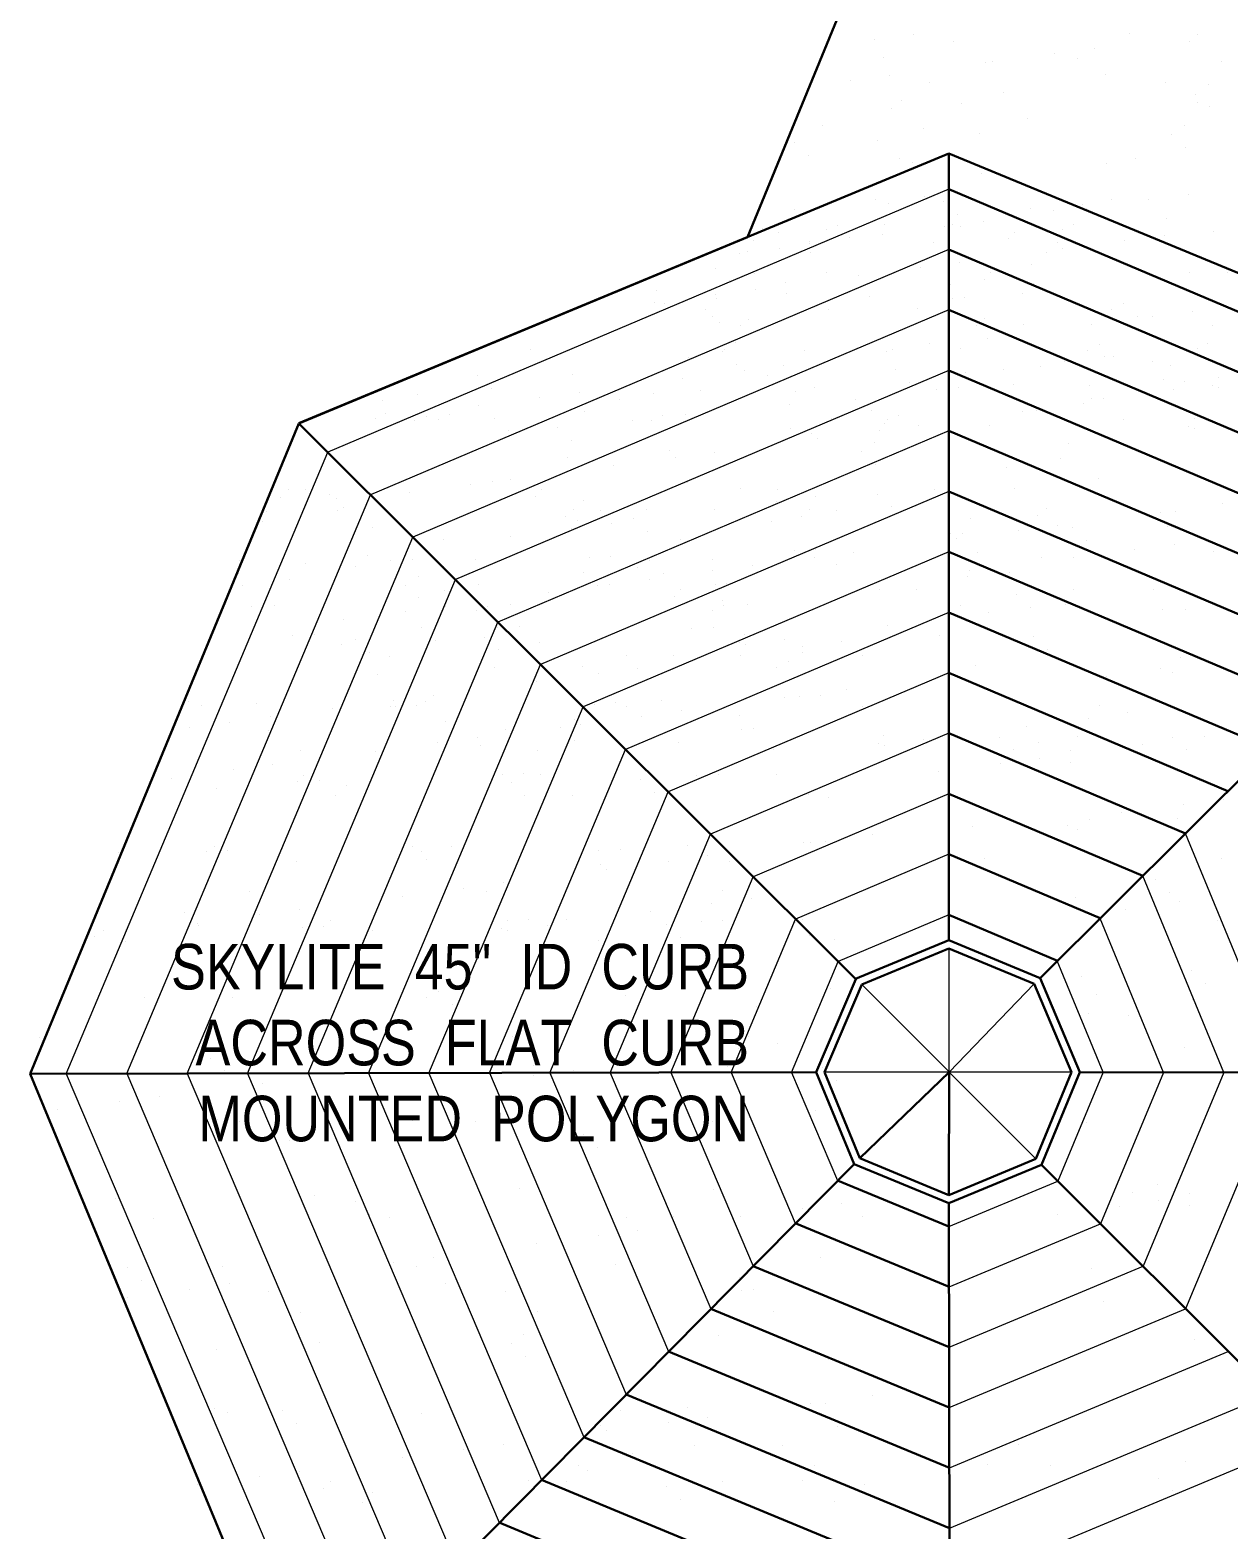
# Model space of a CAD drawing. Header units: inches. Extents: x 279 to 11006, y 233 to 7807.
# Drawn here: x 2106.5 to 2343.3, y 7234.6 to 7530.9 of the extents above; entities that cross this region are included whole.
import ezdxf

# ---------------------------------------------------------------- set-up
doc = ezdxf.new("R2010")
doc.units = ezdxf.units.IN
doc.header["$MEASUREMENT"] = 0
doc.linetypes.add('HIDDEN', pattern=[0.375, 0.25, -0.125])
doc.layers.add('ROOF LINE', color=7, linetype='Continuous', lineweight=30)
doc.layers.add('ROOFLINE', color=7, linetype='HIDDEN', lineweight=30)
doc.styles.add('ARCHENT', font='technical.ttf', dxfattribs={"height": 6})

msp = doc.modelspace()

# ---------------------------------------------------------------- linework, layer by layer
at = {"layer": 'ROOF LINE'}
for p, q in [((2248.27, 7489.98), (2290.46, 7592.38)), ((2288.09, 7506.52), (2159.62, 7453.25)), ((2411.34, 7455.58), (2288.09, 7506.5)), ((2159.65, 7453.19), (2248.27, 7489.98)), ((2106.49, 7324.69), (2159.65, 7453.19)), ((2269.65, 7343.44), (2288.1, 7351.08)), ((2270.88, 7342.32), (2288.1, 7349.45)), ((2288.1, 7351.08), (2306.12, 7343.62)), ((2288.1, 7349.45), (2304.97, 7342.47)), ((2306.11, 7343.61), (2313.98, 7325.01)), ((2261.86, 7325), (2269.7, 7343.39)), ((2263.49, 7325), (2270.88, 7342.32)), ((2304.97, 7342.47), (2312.35, 7325.01)), ((2159.82, 7196.2), (2106.49, 7324.69)), ((2269.35, 7306.88), (2261.87, 7325)), ((2270.5, 7308.03), (2263.49, 7325)), ((2312.35, 7325.01), (2305.26, 7307.87)), ((2313.98, 7325.01), (2306.41, 7306.72)), ((2288.1, 7300.75), (2270.5, 7308.03)), ((2305.26, 7307.87), (2288.1, 7300.75)), ((2288.1, 7299.12), (2269.36, 7306.88)), ((2306.41, 7306.72), (2288.1, 7299.13))]:
    msp.add_line(p, q, dxfattribs=at)
at = {"layer": 'ROOF LINE', "color": 93}
for p, q in [((2288.1, 7351.08), (2288.09, 7506.5)), ((2288.09, 7499.5), (2410.83, 7447.49)), ((2288.09, 7487.56), (2402.24, 7439.19)), ((2288.1, 7475.61), (2393.81, 7430.81)), ((2288.1, 7463.66), (2385.39, 7422.43)), ((2269.65, 7343.44), (2159.65, 7453.19)), ((2288.1, 7451.72), (2376.96, 7414.06)), ((2306.12, 7343.62), (2410.39, 7447.3)), ((2288.1, 7439.77), (2368.54, 7405.68)), ((2288.1, 7427.82), (2360.11, 7397.3)), ((2288.1, 7415.87), (2351.69, 7388.93)), ((2288.1, 7403.93), (2343.26, 7380.55)), ((2288.1, 7391.98), (2334.84, 7372.17)), ((2288.1, 7380.03), (2326.41, 7363.8)), ((2288.1, 7368.09), (2317.99, 7355.42)), ((2288.1, 7356.14), (2309.57, 7347.04)), ((2261.86, 7325), (2106.49, 7324.69)), ((2313.98, 7325.01), (2461.22, 7324.76)), ((2269.35, 7306.88), (2159.82, 7196.2)), ((2306.41, 7306.72), (2416.8, 7196.42)), ((2288.11, 7294.51), (2266.11, 7303.6)), ((2288.1, 7299.12), (2288.36, 7143.07)), ((2288.13, 7282.6), (2257.75, 7295.16)), ((2288.15, 7270.69), (2249.39, 7286.71)), ((2288.15, 7270.69), (2249.39, 7286.71)), ((2288.17, 7258.77), (2241.04, 7278.26)), ((2288.19, 7246.86), (2232.68, 7269.82)), ((2288.21, 7234.95), (2224.32, 7261.37)), ((2288.23, 7223.04), (2215.96, 7252.92)), ((2288.25, 7211.13), (2207.6, 7244.48)), ((2288.27, 7199.22), (2199.24, 7236.03))]:
    msp.add_line(p, q, dxfattribs=at)
at = {"layer": 'ROOF LINE', "color": 93, "lineweight": 9}
for p, q in [((2288.09, 7499.5), (2165.36, 7447.49)), ((2288.09, 7487.56), (2173.77, 7439.1)), ((2288.1, 7475.61), (2182.17, 7430.72)), ((2288.1, 7463.66), (2190.58, 7422.33)), ((2288.1, 7451.72), (2198.98, 7413.95)), ((2113.66, 7324.71), (2165.36, 7447.49)), ((2125.61, 7324.73), (2173.77, 7439.1)), ((2288.1, 7439.77), (2207.39, 7405.56)), ((2137.55, 7324.75), (2182.17, 7430.72)), ((2288.1, 7427.82), (2215.79, 7397.18)), ((2149.5, 7324.78), (2190.58, 7422.33)), ((2288.1, 7415.87), (2224.2, 7388.79)), ((2161.45, 7324.8), (2198.98, 7413.95)), ((2173.39, 7324.82), (2207.39, 7405.56)), ((2288.1, 7403.93), (2232.6, 7380.41)), ((2185.34, 7324.85), (2215.79, 7397.18)), ((2288.1, 7391.98), (2241.01, 7372.02)), ((2197.28, 7324.87), (2224.2, 7388.79)), ((2209.23, 7324.9), (2232.6, 7380.41)), ((2288.1, 7380.03), (2249.41, 7363.64)), ((2221.17, 7324.92), (2241.01, 7372.02)), ((2354.32, 7324.94), (2334.84, 7372.18)), ((2288.1, 7368.09), (2257.81, 7355.25)), ((2233.12, 7324.94), (2249.41, 7363.64)), ((2342.41, 7324.96), (2326.4, 7363.79)), ((2288.1, 7356.14), (2266.22, 7346.87)), ((2330.51, 7324.98), (2317.97, 7355.39)), ((2245.06, 7324.97), (2257.81, 7355.25)), ((2257.01, 7324.99), (2266.22, 7346.87)), ((2318.6, 7325), (2309.53, 7347)), ((2113.66, 7324.71), (2165.8, 7202.24)), ((2125.61, 7324.73), (2174.16, 7210.69)), ((2137.55, 7324.75), (2182.52, 7219.14)), ((2149.5, 7324.78), (2190.88, 7227.58)), ((2161.45, 7324.8), (2199.24, 7236.03)), ((2173.39, 7324.82), (2207.6, 7244.48)), ((2185.34, 7324.85), (2215.96, 7252.92)), ((2197.28, 7324.87), (2224.32, 7261.37)), ((2209.23, 7324.9), (2232.68, 7269.82)), ((2221.17, 7324.92), (2241.04, 7278.26)), ((2233.12, 7324.94), (2249.39, 7286.71)), ((2245.06, 7324.97), (2257.75, 7295.16)), ((2257.01, 7324.99), (2266.11, 7303.6)), ((2318.6, 7325), (2309.64, 7303.49)), ((2330.51, 7324.98), (2318.06, 7295.09)), ((2342.41, 7324.96), (2326.47, 7286.68)), ((2354.32, 7324.94), (2334.89, 7278.27)), ((2288.11, 7294.51), (2309.64, 7303.49)), ((2288.13, 7282.6), (2318.06, 7295.09)), ((2288.15, 7270.69), (2326.47, 7286.68)), ((2288.17, 7258.77), (2334.89, 7278.27)), ((2288.19, 7246.86), (2343.3, 7269.86)), ((2288.21, 7234.95), (2351.72, 7261.45)), ((2288.23, 7223.04), (2360.13, 7253.05))]:
    msp.add_line(p, q, dxfattribs=at)
at = {"layer": 'ROOF LINE', "color": 4, "lineweight": 9}
for p, q in [((2288.16, 7325.01), (2288.16, 7349.45)), ((2304.97, 7342.47), (2288.16, 7325.01))]:
    msp.add_line(p, q, dxfattribs=at)
at = {"layer": 'ROOF LINE', "color": 5, "lineweight": 9}
for p, q in [((2305.26, 7307.87), (2270.88, 7342.32)), ((2312.35, 7325.01), (2263.49, 7325.01))]:
    msp.add_line(p, q, dxfattribs=at)
at = {"layer": 'ROOF LINE', "color": 5}
for p, q in [((2288.16, 7325.01), (2270.5, 7308.03)), ((2288.1, 7300.75), (2288.16, 7325.01))]:
    msp.add_line(p, q, dxfattribs=at)
at = {"layer": 'ROOFLINE', "color": 7, "linetype": 'Continuous', "lineweight": 25, "ltscale": 100}
for p, q in [((2323.84, 7530.22), (2323.84, 7530.22)), ((2273.36, 7529.05), (2273.36, 7529.05)), ((2281.16, 7530.07), (2281.16, 7530.07)), ((2289.02, 7528.55), (2289.02, 7528.55)), ((2316.8, 7527.33), (2316.8, 7527.33)), ((2335.73, 7528.64), (2335.73, 7528.64)), ((2337.17, 7530.02), (2337.17, 7530.02)), ((2275.16, 7525.56), (2275.16, 7525.56)), ((2295.34, 7524.52), (2295.34, 7524.52)), ((2296.79, 7524.7), (2296.79, 7524.7)), ((2308.99, 7526.3), (2308.99, 7526.3)), ((2313.53, 7525.38), (2313.53, 7525.38)), ((2342.05, 7524.61), (2342.05, 7524.61)), ((2276.42, 7522.02), (2276.42, 7522.02)), ((2319.1, 7522.16), (2319.1, 7522.16)), ((2268.61, 7520.99), (2268.61, 7520.99)), ((2284.27, 7520.49), (2284.27, 7520.49)), ((2298.94, 7518.6), (2298.94, 7518.6)), ((2330.98, 7520.58), (2330.98, 7520.58)), ((2339.45, 7520.06), (2339.45, 7520.06)), ((2259.67, 7518.09), (2259.67, 7518.09)), ((2276.76, 7515.44), (2276.76, 7515.44)), ((2278.75, 7517.05), (2278.75, 7517.05)), ((2290.6, 7516.47), (2290.6, 7516.47)), ((2336.89, 7518.26), (2336.89, 7518.26)), ((2337.31, 7516.55), (2337.31, 7516.55)), ((2339.66, 7515.73), (2339.66, 7515.73)), ((2303.55, 7513.45), (2303.55, 7513.45)), ((2263.03, 7511.99), (2263.03, 7511.99)), ((2283.09, 7511.41), (2283.09, 7511.41)), ((2294.19, 7510.54), (2294.19, 7510.54)), ((2332.15, 7510.2), (2332.15, 7510.2)), ((2334.71, 7512), (2334.71, 7512)), ((2257.68, 7508.75), (2257.68, 7508.75)), ((2274, 7508.99), (2274, 7508.99)), ((2334.91, 7507.67), (2334.91, 7507.67)), ((2260.44, 7506.22), (2260.44, 7506.22)), ((2278.36, 7505.5), (2278.36, 7505.5)), ((2280.85, 7504.72), (2280.85, 7504.72)), ((2291.8, 7505.09), (2291.8, 7505.09)), ((2319.22, 7504.53), (2319.22, 7504.53)), ((2325.07, 7505.59), (2325.07, 7505.59)), ((2294.57, 7502.56), (2294.57, 7502.56)), ((2283.32, 7497.93), (2283.32, 7497.93)), ((2335.37, 7498.37), (2335.37, 7498.37)), ((2257.51, 7495.52), (2257.51, 7495.52)), ((2273.61, 7497.44), (2273.61, 7497.44)), ((2276.1, 7496.66), (2276.1, 7496.66)), ((2287.06, 7497.04), (2287.06, 7497.04)), ((2304.22, 7495.6), (2304.22, 7495.6)), ((2308.73, 7495.18), (2308.73, 7495.18)), ((2314.48, 7496.48), (2314.48, 7496.48)), ((2315.37, 7495.74), (2315.37, 7495.74)), ((2320.33, 7497.53), (2320.33, 7497.53)), ((2327.56, 7497.35), (2327.56, 7497.35)), ((2251.23, 7491.65), (2251.23, 7491.65)), ((2266.11, 7492.39), (2266.11, 7492.39)), ((2275.37, 7492.54), (2275.37, 7492.54)), ((2287.19, 7492.03), (2287.19, 7492.03)), ((2288.73, 7492.54), (2288.73, 7492.54)), ((2289.82, 7494.5), (2289.82, 7494.5)), ((2290.49, 7492.16), (2290.49, 7492.16)), ((2295, 7493.06), (2295, 7493.06)), ((2300.92, 7494.15), (2300.92, 7494.15)), ((2312.82, 7492.47), (2312.82, 7492.47)), ((2331.01, 7493.62), (2331.01, 7493.62)), ((2249.47, 7489.39), (2249.47, 7489.39)), ((2254.42, 7490.91), (2254.42, 7490.91)), ((2260.55, 7488.83), (2260.55, 7488.83)), ((2260.62, 7489.19), (2260.62, 7489.19)), ((2263.84, 7491.49), (2263.84, 7491.49)), ((2268.36, 7489.86), (2268.36, 7489.86)), ((2274.99, 7490.42), (2274.99, 7490.42)), ((2285.14, 7488.91), (2285.14, 7488.91)), ((2299.88, 7489.69), (2299.88, 7489.69)), ((2301.13, 7490.99), (2301.13, 7490.99)), ((2309.5, 7488.88), (2309.5, 7488.88)), ((2310.55, 7491.57), (2310.55, 7491.57)), ((2322.82, 7489.29), (2322.82, 7489.29)), ((2330.63, 7490.32), (2330.63, 7490.32)), ((2340.4, 7491.16), (2340.4, 7491.16)), ((2246.81, 7486.71), (2246.81, 7486.71)), ((2248.35, 7487.23), (2248.35, 7487.23)), ((2254.62, 7487.74), (2254.62, 7487.74)), ((2260.75, 7486.88), (2260.75, 7486.88)), ((2287.9, 7486.38), (2287.9, 7486.38)), ((2307.46, 7486.96), (2307.46, 7486.96)), ((2310.62, 7487.68), (2310.62, 7487.68)), ((2241.96, 7483.87), (2241.96, 7483.87)), ((2249.67, 7482.85), (2249.67, 7482.85)), ((2263.98, 7483.09), (2263.98, 7483.09)), ((2282.44, 7483.97), (2282.44, 7483.97)), ((2290.25, 7485), (2290.25, 7485)), ((2296.39, 7482.93), (2296.39, 7482.93)), ((2304.49, 7484.55), (2304.49, 7484.55)), ((2335.65, 7483.1), (2335.65, 7483.1)), ((2343.1, 7483.02), (2343.1, 7483.02)), ((2244.73, 7481.34), (2244.73, 7481.34)), ((2255.87, 7481.13), (2255.87, 7481.13)), ((2270.25, 7482.37), (2270.25, 7482.37)), ((2288.42, 7480.58), (2288.42, 7480.58)), ((2295.14, 7481.64), (2295.14, 7481.64)), ((2304.75, 7480.82), (2304.75, 7480.82)), ((2229.87, 7477.05), (2229.87, 7477.05)), ((2230.28, 7479.37), (2230.28, 7479.37)), ((2231.89, 7476.81), (2231.89, 7476.81)), ((2242.07, 7478.65), (2242.07, 7478.65)), ((2242.17, 7477.79), (2242.17, 7477.79)), ((2249.87, 7479.68), (2249.87, 7479.68)), ((2256, 7478.82), (2256, 7478.82)), ((2272.4, 7478.28), (2272.4, 7478.28)), ((2288.88, 7477.88), (2288.88, 7477.88)), ((2291.19, 7478.05), (2291.19, 7478.05)), ((2302.71, 7478.9), (2302.71, 7478.9)), ((2310.78, 7478.09), (2310.78, 7478.09)), ((2322.55, 7476.92), (2322.55, 7476.92)), ((2240.05, 7475.75), (2240.05, 7475.75)), ((2241.28, 7474.35), (2241.28, 7474.35)), ((2264.4, 7475.71), (2264.4, 7475.71)), ((2281.8, 7475.81), (2281.8, 7475.81)), ((2295.2, 7473.85), (2295.2, 7473.85)), ((2320.17, 7475.63), (2320.17, 7475.63)), ((2325.31, 7474.39), (2325.31, 7474.39)), ((2328.38, 7474.31), (2328.38, 7474.31)), ((2336.19, 7475.34), (2336.19, 7475.34)), ((2242.81, 7473.21), (2242.81, 7473.21)), ((2246.86, 7472.46), (2246.86, 7472.46)), ((2248.49, 7473.76), (2248.49, 7473.76)), ((2293.57, 7472.55), (2293.57, 7472.55)), ((2302.83, 7472.7), (2302.83, 7472.7)), ((2316.19, 7472.71), (2316.19, 7472.71)), ((2340.28, 7472.63), (2340.28, 7472.63)), ((2245.89, 7469.21), (2245.89, 7469.21)), ((2284.26, 7469.03), (2284.26, 7469.03)), ((2288.01, 7468.99), (2288.01, 7468.99)), ((2290.48, 7467.94), (2290.48, 7467.94)), ((2295.82, 7470.02), (2295.82, 7470.02)), ((2317.8, 7468.87), (2317.8, 7468.87)), ((2337.19, 7468.02), (2337.19, 7468.02)), ((2339.17, 7469.07), (2339.17, 7469.07)), ((2205.38, 7467.75), (2205.38, 7467.75)), ((2236.54, 7466.29), (2236.54, 7466.29)), ((2243.33, 7467.41), (2243.33, 7467.41)), ((2243.76, 7467.85), (2243.76, 7467.85)), ((2259.66, 7467.66), (2259.66, 7467.66)), ((2275.81, 7467.39), (2275.81, 7467.39)), ((2277.05, 7467.76), (2277.05, 7467.76)), ((2310.99, 7465.36), (2310.99, 7465.36)), ((2315.42, 7467.57), (2315.42, 7467.57)), ((2318.8, 7466.39), (2318.8, 7466.39)), ((2320.57, 7466.33), (2320.57, 7466.33)), ((2328.37, 7465.41), (2328.37, 7465.41)), ((2194.95, 7462.58), (2194.95, 7462.58)), ((2213.8, 7462.93), (2213.8, 7462.93)), ((2235.44, 7462.07), (2235.44, 7462.07)), ((2246.1, 7464.88), (2246.1, 7464.88)), ((2247.63, 7463.68), (2247.63, 7463.68)), ((2252.17, 7462.75), (2252.17, 7462.75)), ((2255.44, 7464.71), (2255.44, 7464.71)), ((2277.45, 7463.76), (2277.45, 7463.76)), ((2291.44, 7463.25), (2291.44, 7463.25)), ((2298.8, 7463.75), (2298.8, 7463.75)), ((2306.12, 7464.37), (2306.12, 7464.37)), ((2331.95, 7464.71), (2331.95, 7464.71)), ((2341.34, 7462.25), (2341.34, 7462.25)), ((2197.72, 7460.05), (2197.72, 7460.05)), ((2215.06, 7459.39), (2215.06, 7459.39)), ((2229.81, 7459.01), (2229.81, 7459.01)), ((2239.02, 7459.79), (2239.02, 7459.79)), ((2257.74, 7459.53), (2257.74, 7459.53)), ((2261.57, 7460.29), (2261.57, 7460.29)), ((2280.22, 7461.22), (2280.22, 7461.22)), ((2285.73, 7459.88), (2285.73, 7459.88)), ((2287.98, 7461.3), (2287.98, 7461.3)), ((2289.91, 7460.36), (2289.91, 7460.36)), ((2300.83, 7460.79), (2300.83, 7460.79)), ((2315.88, 7460.74), (2315.88, 7460.74)), ((2330.43, 7461.82), (2330.43, 7461.82)), ((2332.44, 7459.97), (2332.44, 7459.97)), ((2334.69, 7461.38), (2334.69, 7461.38)), ((2340.24, 7460.71), (2340.24, 7460.71)), ((2341.4, 7460.33), (2341.4, 7460.33)), ((2176.2, 7457.78), (2176.2, 7457.78)), ((2183.1, 7458.92), (2183.1, 7458.92)), ((2195.06, 7456.75), (2195.06, 7456.75)), ((2207.26, 7458.36), (2207.26, 7458.36)), ((2222.92, 7457.87), (2222.92, 7457.87)), ((2256.59, 7457.02), (2256.59, 7457.02)), ((2269.63, 7457.95), (2269.63, 7457.95)), ((2314.76, 7457.13), (2314.76, 7457.13)), ((2316.34, 7458.04), (2316.34, 7458.04)), ((2318.65, 7458.21), (2318.65, 7458.21)), ((2174.69, 7454.07), (2174.69, 7454.07)), ((2176.81, 7455.06), (2176.81, 7455.06)), ((2182.53, 7453.75), (2182.53, 7453.75)), ((2184.8, 7454.65), (2184.8, 7454.65)), ((2187.29, 7453.87), (2187.29, 7453.87)), ((2189.42, 7454.89), (2189.42, 7454.89)), ((2198.24, 7454.25), (2198.24, 7454.25)), ((2216.08, 7455.56), (2216.08, 7455.56)), ((2225.66, 7453.69), (2225.66, 7453.69)), ((2229.24, 7453.84), (2229.24, 7453.84)), ((2231.51, 7454.74), (2231.51, 7454.74)), ((2236.13, 7454.98), (2236.13, 7454.98)), ((2264.92, 7454.19), (2264.92, 7454.19)), ((2272.71, 7455.7), (2272.71, 7455.7)), ((2275.47, 7453.17), (2275.47, 7453.17)), ((2275.95, 7453.93), (2275.95, 7453.93)), ((2278.22, 7454.82), (2278.22, 7454.82)), ((2302.56, 7455.53), (2302.56, 7455.53)), ((2305.44, 7455.65), (2305.44, 7455.65)), ((2322.66, 7454.01), (2322.66, 7454.01)), ((2336.6, 7454.19), (2336.6, 7454.19)), ((2201, 7451.71), (2201, 7451.71)), ((2210.72, 7452.32), (2210.72, 7452.32)), ((2256.82, 7452.23), (2256.82, 7452.23)), ((2261.03, 7451.2), (2261.03, 7451.2)), ((2262.18, 7450.21), (2262.18, 7450.21)), ((2274.38, 7451.82), (2274.38, 7451.82)), ((2282.19, 7452.84), (2282.19, 7452.84)), ((2296.08, 7452.73), (2296.08, 7452.73)), ((2335.5, 7452.65), (2335.5, 7452.65)), ((2336.65, 7452.27), (2336.65, 7452.27)), ((2193.57, 7447.41), (2193.57, 7447.41)), ((2213.49, 7449.79), (2213.49, 7449.79)), ((2232.84, 7447.91), (2232.84, 7447.91)), ((2241.81, 7447.53), (2241.81, 7447.53)), ((2270.79, 7447.58), (2270.79, 7447.58)), ((2273.35, 7449.37), (2273.35, 7449.37)), ((2311.72, 7449.19), (2311.72, 7449.19)), ((2212.65, 7446.37), (2212.65, 7446.37)), ((2221.81, 7444.89), (2221.81, 7444.89)), ((2234, 7446.5), (2234, 7446.5)), ((2273.56, 7445.04), (2273.56, 7445.04)), ((2299.47, 7444.52), (2299.47, 7444.52)), ((2310.2, 7446.3), (2310.2, 7446.3)), ((2333.58, 7444.53), (2333.58, 7444.53)), ((2197.99, 7441.68), (2197.99, 7441.68)), ((2201.43, 7442.21), (2201.43, 7442.21)), ((2236.36, 7441.5), (2236.36, 7441.5)), ((2317.71, 7442.36), (2317.71, 7442.36)), ((2155.91, 7438.55), (2155.91, 7438.55)), ((2157.48, 7440.22), (2157.48, 7440.22)), ((2160.86, 7440.06), (2160.86, 7440.06)), ((2165.63, 7439.15), (2165.63, 7439.15)), ((2167.06, 7438.34), (2167.06, 7438.34)), ((2181.43, 7439.58), (2181.43, 7439.58)), ((2193.63, 7441.18), (2193.63, 7441.18)), ((2206.32, 7438.85), (2206.32, 7438.85)), ((2207.57, 7440.14), (2207.57, 7440.14)), ((2246.84, 7440.31), (2246.84, 7440.31)), ((2254.28, 7440.23), (2254.28, 7440.23)), ((2261.78, 7438.75), (2261.78, 7438.75)), ((2274.08, 7439.24), (2274.08, 7439.24)), ((2285.21, 7440.13), (2285.21, 7440.13)), ((2301, 7440.32), (2301, 7440.32)), ((2153.25, 7435.86), (2153.25, 7435.86)), ((2161.06, 7436.89), (2161.06, 7436.89)), ((2167.18, 7436.03), (2167.18, 7436.03)), ((2168.4, 7436.62), (2168.4, 7436.62)), ((2172.44, 7435.87), (2172.44, 7435.87)), ((2213.9, 7436.12), (2213.9, 7436.12)), ((2215.93, 7438.03), (2215.93, 7438.03)), ((2219.15, 7435.95), (2219.15, 7435.95)), ((2228.42, 7436.11), (2228.42, 7436.11)), ((2241.78, 7436.11), (2241.78, 7436.11)), ((2253.97, 7437.72), (2253.97, 7437.72)), ((2260.61, 7436.2), (2260.61, 7436.2)), ((2265.86, 7436.04), (2265.86, 7436.04)), ((2276.84, 7436.71), (2276.84, 7436.71)), ((2307.32, 7436.29), (2307.32, 7436.29)), ((2330.02, 7435.69), (2330.02, 7435.69)), ((2332.9, 7435.81), (2332.9, 7435.81)), ((2342.22, 7437.3), (2342.22, 7437.3)), ((2152.37, 7433.82), (2152.37, 7433.82)), ((2174.24, 7432.57), (2174.24, 7432.57)), ((2212.26, 7434.81), (2212.26, 7434.81)), ((2213.59, 7432.4), (2213.59, 7432.4)), ((2214.75, 7434.03), (2214.75, 7434.03)), ((2221.4, 7433.43), (2221.4, 7433.43)), ((2225.7, 7434.41), (2225.7, 7434.41)), ((2253.12, 7433.85), (2253.12, 7433.85)), ((2258.97, 7434.9), (2258.97, 7434.9)), ((2292.38, 7434.35), (2292.38, 7434.35)), ((2305.68, 7434.99), (2305.68, 7434.99)), ((2309.65, 7433.01), (2309.65, 7433.01)), ((2312.52, 7432.56), (2312.52, 7432.56)), ((2331.37, 7432.92), (2331.37, 7432.92)), ((2188.28, 7430.25), (2188.28, 7430.25)), ((2201.4, 7430.79), (2201.4, 7430.79)), ((2228.46, 7431.88), (2228.46, 7431.88)), ((2234.99, 7430.34), (2234.99, 7430.34)), ((2288.49, 7431.36), (2288.49, 7431.36)), ((2289.64, 7430.37), (2289.64, 7430.37)), ((2290.86, 7431.46), (2290.86, 7431.46)), ((2301.84, 7431.98), (2301.84, 7431.98)), ((2315.29, 7430.03), (2315.29, 7430.03)), ((2332.63, 7429.37), (2332.63, 7429.37)), ((2173.22, 7427.08), (2173.22, 7427.08)), ((2181.02, 7428.11), (2181.02, 7428.11)), ((2217.02, 7426.66), (2217.02, 7426.66)), ((2221.26, 7426.89), (2221.26, 7426.89)), ((2257.54, 7428.12), (2257.54, 7428.12)), ((2261.46, 7426.66), (2261.46, 7426.66)), ((2261.77, 7428.35), (2261.77, 7428.35)), ((2269.27, 7427.69), (2269.27, 7427.69)), ((2293.77, 7427.77), (2293.77, 7427.77)), ((2306.38, 7426.75), (2306.38, 7426.75)), ((2312.63, 7426.74), (2312.63, 7426.74)), ((2324.82, 7428.34), (2324.82, 7428.34)), ((2340.48, 7427.85), (2340.48, 7427.85)), ((2147.72, 7423.51), (2147.72, 7423.51)), ((2147.89, 7426.13), (2147.89, 7426.13)), ((2161.02, 7425.48), (2161.02, 7425.48)), ((2170.84, 7424.87), (2170.84, 7424.87)), ((2177.76, 7426.16), (2177.76, 7426.16)), ((2182, 7426.39), (2182, 7426.39)), ((2188.23, 7424.97), (2188.23, 7424.97)), ((2194.61, 7426.22), (2194.61, 7426.22)), ((2215.91, 7423.65), (2215.91, 7423.65)), ((2226.61, 7424.78), (2226.61, 7424.78)), ((2228.98, 7426.08), (2228.98, 7426.08)), ((2231.75, 7423.54), (2231.75, 7423.54)), ((2241.32, 7426.31), (2241.32, 7426.31)), ((2241.47, 7424.15), (2241.47, 7424.15)), ((2249.27, 7425.06), (2249.27, 7425.06)), ((2265.87, 7425.29), (2265.87, 7425.29)), ((2292.25, 7424.05), (2292.25, 7424.05)), ((2300.1, 7423.74), (2300.1, 7423.74)), ((2148.5, 7421.27), (2148.5, 7421.27)), ((2157.76, 7422.44), (2157.76, 7422.44)), ((2180.61, 7421.24), (2180.61, 7421.24)), ((2183.33, 7422.94), (2183.33, 7422.94)), ((2195.21, 7421.36), (2195.21, 7421.36)), ((2218.67, 7421.12), (2218.67, 7421.12)), ((2221.09, 7421.34), (2221.09, 7421.34)), ((2228.89, 7422.37), (2228.89, 7422.37)), ((2241.92, 7421.45), (2241.92, 7421.45)), ((2244.23, 7421.62), (2244.23, 7421.62)), ((2291.77, 7423.03), (2291.77, 7423.03)), ((2328.46, 7420.48), (2328.46, 7420.48)), ((2183.37, 7418.71), (2183.37, 7418.71)), ((2188.32, 7420.22), (2188.32, 7420.22)), ((2194.52, 7418.51), (2194.52, 7418.51)), ((2208.89, 7419.74), (2208.89, 7419.74)), ((2233.78, 7419.01), (2233.78, 7419.01)), ((2235.03, 7420.31), (2235.03, 7420.31)), ((2243.39, 7418.2), (2243.39, 7418.2)), ((2274.3, 7420.47), (2274.3, 7420.47)), ((2281.74, 7420.39), (2281.74, 7420.39)), ((2301.54, 7419.41), (2301.54, 7419.41)), ((2312.67, 7420.29), (2312.67, 7420.29)), ((2150.2, 7417), (2150.2, 7417)), ((2154.83, 7417.24), (2154.83, 7417.24)), ((2180.71, 7416.03), (2180.71, 7416.03)), ((2188.52, 7417.06), (2188.52, 7417.06)), ((2194.64, 7416.19), (2194.64, 7416.19)), ((2196.91, 7417.09), (2196.91, 7417.09)), ((2201.54, 7417.33), (2201.54, 7417.33)), ((2241.36, 7416.28), (2241.36, 7416.28)), ((2243.63, 7417.18), (2243.63, 7417.18)), ((2248.25, 7417.42), (2248.25, 7417.42)), ((2288.07, 7416.36), (2288.07, 7416.36)), ((2288.21, 7414.8), (2288.21, 7414.8)), ((2290.34, 7417.26), (2290.34, 7417.26)), ((2296.02, 7415.83), (2296.02, 7415.83)), ((2304.3, 7416.87), (2304.3, 7416.87)), ((2311.14, 7417.39), (2311.14, 7417.39)), ((2330.22, 7416.35), (2330.22, 7416.35)), ((2334.78, 7416.45), (2334.78, 7416.45)), ((2168.52, 7414.42), (2168.52, 7414.42)), ((2183.89, 7412.91), (2183.89, 7412.91)), ((2198.94, 7412.78), (2198.94, 7412.78)), ((2203.17, 7413.01), (2203.17, 7413.01)), ((2237.31, 7412.6), (2237.31, 7412.6)), ((2241.54, 7412.83), (2241.54, 7412.83)), ((2276.02, 7413.19), (2276.02, 7413.19)), ((2158.42, 7411.32), (2158.42, 7411.32)), ((2162.66, 7411.55), (2162.66, 7411.55)), ((2168.01, 7409.44), (2168.01, 7409.44)), ((2170.81, 7410.48), (2170.81, 7410.48)), ((2186.66, 7410.38), (2186.66, 7410.38)), ((2196.38, 7410.98), (2196.38, 7410.98)), ((2207.27, 7409.94), (2207.27, 7409.94)), ((2246.68, 7409.86), (2246.68, 7409.86)), ((2247.78, 7411.41), (2247.78, 7411.41)), ((2247.83, 7409.48), (2247.83, 7409.48)), ((2255.64, 7410.51), (2255.64, 7410.51)), ((2259.15, 7409.05), (2259.15, 7409.05)), ((2266.96, 7410.07), (2266.96, 7410.07)), ((2286.15, 7411.22), (2286.15, 7411.22)), ((2304.82, 7411.07), (2304.82, 7411.07)), ((2173.58, 7407.95), (2173.58, 7407.95)), ((2177.62, 7407.2), (2177.62, 7407.2)), ((2199.14, 7408.45), (2199.14, 7408.45)), ((2224.34, 7407.28), (2224.34, 7407.28)), ((2233.6, 7407.44), (2233.6, 7407.44)), ((2246.96, 7407.44), (2246.96, 7407.44)), ((2256.44, 7406.24), (2256.44, 7406.24)), ((2259.16, 7407.94), (2259.16, 7407.94)), ((2271.05, 7407.37), (2271.05, 7407.37)), ((2307.59, 7408.54), (2307.59, 7408.54)), ((2333.84, 7406.91), (2333.84, 7406.91)), ((2175.18, 7403.67), (2175.18, 7403.67)), ((2198.3, 7405.03), (2198.3, 7405.03)), ((2215.7, 7405.13), (2215.7, 7405.13)), ((2218.78, 7403.73), (2218.78, 7403.73)), ((2226.58, 7404.76), (2226.58, 7404.76)), ((2254.07, 7404.95), (2254.07, 7404.95)), ((2259.21, 7403.71), (2259.21, 7403.71)), ((2293.33, 7405.45), (2293.33, 7405.45)), ((2319.23, 7403.19), (2319.23, 7403.19)), ((2329.83, 7404.8), (2329.83, 7404.8)), ((2332.32, 7404.01), (2332.32, 7404.01)), ((2206.58, 7402.12), (2206.58, 7402.12)), ((2267.8, 7400.7), (2267.8, 7400.7)), ((2291.8, 7402.55), (2291.8, 7402.55)), ((2137.84, 7398.22), (2137.84, 7398.22)), ((2140.33, 7397.44), (2140.33, 7397.44)), ((2144.57, 7397.67), (2144.57, 7397.67)), ((2151.28, 7397.82), (2151.28, 7397.82)), ((2166.21, 7396.81), (2166.21, 7396.81)), ((2177.66, 7397.17), (2177.66, 7397.17)), ((2178.4, 7398.41), (2178.4, 7398.41)), ((2178.71, 7397.25), (2178.71, 7397.25)), ((2182.94, 7397.49), (2182.94, 7397.49)), ((2184.56, 7398.31), (2184.56, 7398.31)), ((2186.21, 7399.44), (2186.21, 7399.44)), ((2217.97, 7397.76), (2217.97, 7397.76)), ((2222.21, 7397.99), (2222.21, 7397.99)), ((2224.37, 7397.25), (2224.37, 7397.25)), ((2231.27, 7398.39), (2231.27, 7398.39)), ((2255.61, 7399.1), (2255.61, 7399.1)), ((2258.48, 7399.22), (2258.48, 7399.22)), ((2262.72, 7399.45), (2262.72, 7399.45)), ((2271.09, 7397.34), (2271.09, 7397.34)), ((2317.8, 7397.43), (2317.8, 7397.43)), ((2145.83, 7394.12), (2145.83, 7394.12)), ((2154.05, 7395.28), (2154.05, 7395.28)), ((2188.51, 7394.27), (2188.51, 7394.27)), ((2214.07, 7394.77), (2214.07, 7394.77)), ((2227.42, 7395.38), (2227.42, 7395.38)), ((2235.23, 7396.41), (2235.23, 7396.41)), ((2246.65, 7395.48), (2246.65, 7395.48)), ((2315.67, 7394.96), (2315.67, 7394.96)), ((2323.48, 7395.99), (2323.48, 7395.99)), ((2138.02, 7393.1), (2138.02, 7393.1)), ((2153.68, 7392.6), (2153.68, 7392.6)), ((2194.86, 7391.1), (2194.86, 7391.1)), ((2200.4, 7392.69), (2200.4, 7392.69)), ((2211.35, 7393.07), (2211.35, 7393.07)), ((2215.23, 7393.78), (2215.23, 7393.78)), ((2247.11, 7392.78), (2247.11, 7392.78)), ((2249.42, 7392.94), (2249.42, 7392.94)), ((2275.24, 7391.57), (2275.24, 7391.57)), ((2298.18, 7391.23), (2298.18, 7391.23)), ((2303.48, 7393.36), (2303.48, 7393.36)), ((2313.61, 7391.39), (2313.61, 7391.39)), ((2332.28, 7391.23), (2332.28, 7391.23)), ((2338.65, 7391.33), (2338.65, 7391.33)), ((2160.01, 7388.57), (2160.01, 7388.57)), ((2174.85, 7388.46), (2174.85, 7388.46)), ((2187.05, 7390.07), (2187.05, 7390.07)), ((2195.47, 7389.6), (2195.47, 7389.6)), ((2206.72, 7388.66), (2206.72, 7388.66)), ((2214.12, 7390.54), (2214.12, 7390.54)), ((2234.73, 7390.11), (2234.73, 7390.11)), ((2253.43, 7388.75), (2253.43, 7388.75)), ((2274.14, 7390.03), (2274.14, 7390.03)), ((2275.29, 7389.65), (2275.29, 7389.65)), ((2283.1, 7390.67), (2283.1, 7390.67)), ((2300.94, 7388.69), (2300.94, 7388.69)), ((2305.89, 7390.2), (2305.89, 7390.2)), ((2312.09, 7388.49), (2312.09, 7388.49)), ((2326.46, 7389.72), (2326.46, 7389.72)), ((2335.05, 7388.7), (2335.05, 7388.7)), ((2154.48, 7385.78), (2154.48, 7385.78)), ((2298.28, 7386.01), (2298.28, 7386.01)), ((2306.09, 7387.04), (2306.09, 7387.04)), ((2312.21, 7386.17), (2312.21, 7386.17)), ((2134.48, 7383.14), (2134.48, 7383.14)), ((2146.67, 7384.75), (2146.67, 7384.75)), ((2159.37, 7382.42), (2159.37, 7382.42)), ((2160.62, 7383.71), (2160.62, 7383.71)), ((2163.61, 7382.65), (2163.61, 7382.65)), ((2199.88, 7383.88), (2199.88, 7383.88)), ((2201.56, 7382.31), (2201.56, 7382.31)), ((2204.12, 7384.11), (2204.12, 7384.11)), ((2207.33, 7383.8), (2207.33, 7383.8)), ((2227.12, 7382.81), (2227.12, 7382.81)), ((2238.25, 7383.69), (2238.25, 7383.69)), ((2242.49, 7383.93), (2242.49, 7383.93)), ((2254.04, 7383.89), (2254.04, 7383.89)), ((2286.08, 7384.4), (2286.08, 7384.4)), ((2143.42, 7381.1), (2143.42, 7381.1)), ((2166.94, 7379.68), (2166.94, 7379.68)), ((2168.98, 7381.6), (2168.98, 7381.6)), ((2204.32, 7379.78), (2204.32, 7379.78)), ((2213.65, 7379.77), (2213.65, 7379.77)), ((2229.89, 7380.28), (2229.89, 7380.28)), ((2260.37, 7379.86), (2260.37, 7379.86)), ((2264.35, 7379.26), (2264.35, 7379.26)), ((2322.31, 7376.3), (2322.31, 7376.3)), ((2334.51, 7377.91), (2334.51, 7377.91)), ((2342.32, 7378.94), (2342.32, 7378.94)), ((2292.75, 7373.65), (2292.75, 7373.65)), ((2311.5, 7373.85), (2311.5, 7373.85)), ((2315.87, 7375.01), (2315.87, 7375.01)), ((2333.26, 7375.11), (2333.26, 7375.11)), ((2259.43, 7370.32), (2259.43, 7370.32)), ((2260.79, 7370.42), (2260.79, 7370.42)), ((2263.67, 7370.55), (2263.67, 7370.55)), ((2272.98, 7372.03), (2272.98, 7372.03)), ((2313.43, 7372.91), (2313.43, 7372.91)), ((2123.89, 7368.44), (2123.89, 7368.44)), ((2141.28, 7368.53), (2141.28, 7368.53)), ((2143.03, 7369.55), (2143.03, 7369.55)), ((2145.52, 7368.77), (2145.52, 7368.77)), ((2156.47, 7369.14), (2156.47, 7369.14)), ((2179.65, 7368.35), (2179.65, 7368.35)), ((2182.03, 7369.64), (2182.03, 7369.64)), ((2183.89, 7368.58), (2183.89, 7368.58)), ((2189.74, 7369.63), (2189.74, 7369.63)), ((2218.92, 7368.85), (2218.92, 7368.85)), ((2223.15, 7369.09), (2223.15, 7369.09)), ((2236.45, 7369.72), (2236.45, 7369.72)), ((2240.42, 7367.74), (2240.42, 7367.74)), ((2295.23, 7367.15), (2295.23, 7367.15)), ((2341.94, 7367.24), (2341.94, 7367.24)), ((2159.23, 7366.61), (2159.23, 7366.61)), ((2184.8, 7367.11), (2184.8, 7367.11)), ((2219.25, 7366.1), (2219.25, 7366.1)), ((2220.41, 7365.11), (2220.41, 7365.11)), ((2232.61, 7366.71), (2232.61, 7366.71)), ((2244.82, 7366.6), (2244.82, 7366.6)), ((2192.23, 7361.4), (2192.23, 7361.4)), ((2200.04, 7362.42), (2200.04, 7362.42)), ((2328.92, 7363.06), (2328.92, 7363.06)), ((2149.96, 7360.66), (2149.96, 7360.66)), ((2180.04, 7359.79), (2180.04, 7359.79)), ((2196.67, 7360.74), (2196.67, 7360.74)), ((2241.26, 7358.37), (2241.26, 7358.37)), ((2243.38, 7360.83), (2243.38, 7360.83)), ((2249.06, 7359.4), (2249.06, 7359.4)), ((2313.03, 7359.59), (2313.03, 7359.59)), ((2331.69, 7360.52), (2331.69, 7360.52)), ((2333.71, 7358.84), (2333.71, 7358.84)), ((2136.94, 7356.48), (2136.94, 7356.48)), ((2151.86, 7356.08), (2151.86, 7356.08)), ((2159.66, 7357.11), (2159.66, 7357.11)), ((2229.06, 7356.76), (2229.06, 7356.76)), ((2322.99, 7357.07), (2322.99, 7357.07)), ((2119.09, 7354.96), (2119.09, 7354.96)), ((2121.05, 7353.01), (2121.05, 7353.01)), ((2125.29, 7353.24), (2125.29, 7353.24)), ((2139.66, 7354.47), (2139.66, 7354.47)), ((2139.7, 7353.94), (2139.7, 7353.94)), ((2160.31, 7353.51), (2160.31, 7353.51)), ((2164.55, 7353.74), (2164.55, 7353.74)), ((2165.8, 7355.04), (2165.8, 7355.04)), ((2174.16, 7352.93), (2174.16, 7352.93)), ((2199.73, 7353.43), (2199.73, 7353.43)), ((2200.83, 7354.97), (2200.83, 7354.97)), ((2200.88, 7353.05), (2200.88, 7353.05)), ((2205.07, 7355.21), (2205.07, 7355.21)), ((2208.69, 7354.08), (2208.69, 7354.08)), ((2212.51, 7355.13), (2212.51, 7355.13)), ((2232.31, 7354.14), (2232.31, 7354.14)), ((2239.2, 7354.79), (2239.2, 7354.79)), ((2243.44, 7355.02), (2243.44, 7355.02)), ((2257.87, 7354.64), (2257.87, 7354.64)), ((2259.22, 7355.22), (2259.22, 7355.22)), ((2341.23, 7354.91), (2341.23, 7354.91)), ((2119.29, 7351.79), (2119.29, 7351.79)), ((2125.41, 7350.93), (2125.41, 7350.93)), ((2172.13, 7351.01), (2172.13, 7351.01)), ((2218.84, 7351.1), (2218.84, 7351.1)), ((2235.07, 7351.61), (2235.07, 7351.61)), ((2260.63, 7352.11), (2260.63, 7352.11)), ((2265.55, 7351.19), (2265.55, 7351.19)), ((2314.37, 7344.01), (2314.37, 7344.01)), ((2336.04, 7345.11), (2336.04, 7345.11)), ((2187.21, 7340.97), (2187.21, 7340.97)), ((2264.61, 7341.64), (2264.61, 7341.64)), ((2338.8, 7342.58), (2338.8, 7342.58)), ((2129.07, 7339.76), (2129.07, 7339.76)), ((2146.46, 7339.86), (2146.46, 7339.86)), ((2184.84, 7339.68), (2184.84, 7339.68)), ((2189.98, 7338.44), (2189.98, 7338.44)), ((2224.1, 7340.18), (2224.1, 7340.18)), ((2250, 7337.93), (2250, 7337.93)), ((2317.29, 7340.31), (2317.29, 7340.31)), ((2336.15, 7339.29), (2336.15, 7339.29)), ((2315.77, 7336.6), (2315.77, 7336.6)), ((2323.61, 7336.28), (2323.61, 7336.28)), ((2108.43, 7331.9), (2108.43, 7331.9)), ((2155.14, 7331.99), (2155.14, 7331.99)), ((2201.86, 7332.07), (2201.86, 7332.07)), ((2248.57, 7332.16), (2248.57, 7332.16)), ((2246.44, 7329.7), (2246.44, 7329.7)), ((2254.25, 7330.73), (2254.25, 7330.73)), ((2334.66, 7329.94), (2334.66, 7329.94)), ((2142.12, 7327.81), (2142.12, 7327.81)), ((2206.01, 7326.3), (2206.01, 7326.3)), ((2234.24, 7328.09), (2234.24, 7328.09)), ((2244.38, 7326.12), (2244.38, 7326.12)), ((2263.05, 7325.97), (2263.05, 7325.97)), ((2126.23, 7324.34), (2126.23, 7324.34)), ((2144.89, 7325.27), (2144.89, 7325.27)), ((2152.38, 7322.88), (2152.38, 7322.88)), ((2165.5, 7324.84), (2165.5, 7324.84)), ((2204.91, 7324.76), (2204.91, 7324.76)), ((2206.06, 7324.38), (2206.06, 7324.38)), ((2213.87, 7325.41), (2213.87, 7325.41)), ((2265.82, 7323.44), (2265.82, 7323.44)), ((2132, 7320.19), (2132, 7320.19)), ((2112, 7317.56), (2112, 7317.56)), ((2124.2, 7319.16), (2124.2, 7319.16)), ((2141.57, 7319.22), (2141.57, 7319.22)), ((2188.28, 7319.3), (2188.28, 7319.3)), ((2235, 7319.39), (2235, 7319.39)), ((2261.78, 7317.41), (2261.78, 7317.41)), ((2143.63, 7315.62), (2143.63, 7315.62)), ((2147.9, 7315.19), (2147.9, 7315.19)), ((2182, 7315.44), (2182, 7315.44)), ((2194.61, 7315.27), (2194.61, 7315.27)), ((2221.27, 7315.94), (2221.27, 7315.94)), ((2241.32, 7315.36), (2241.32, 7315.36)), ((2315.32, 7315.1), (2315.32, 7315.1)), ((2157.77, 7311.49), (2157.77, 7311.49)), ((2215.91, 7312.7), (2215.91, 7312.7)), ((2218.67, 7310.17), (2218.67, 7310.17)), ((2203.18, 7302.06), (2203.18, 7302.06)), ((2321.69, 7303.78), (2321.69, 7303.78)), ((2329.4, 7302.75), (2329.4, 7302.75)), ((2123.4, 7300.1), (2123.4, 7300.1)), ((2162.66, 7300.6), (2162.66, 7300.6)), ((2170.82, 7299.54), (2170.82, 7299.54)), ((2241.55, 7301.88), (2241.55, 7301.88)), ((2266.97, 7299.13), (2266.97, 7299.13)), ((2324.46, 7301.24), (2324.46, 7301.24)), ((2329.6, 7299.59), (2329.6, 7299.59)), ((2335.6, 7301.04), (2335.6, 7301.04)), ((2130.92, 7296.16), (2130.92, 7296.16)), ((2173.58, 7297), (2173.58, 7297)), ((2177.63, 7296.25), (2177.63, 7296.25)), ((2224.34, 7296.34), (2224.34, 7296.34)), ((2233.6, 7296.49), (2233.6, 7296.49)), ((2246.96, 7296.49), (2246.96, 7296.49)), ((2259.16, 7298.1), (2259.16, 7298.1)), ((2271.05, 7296.42), (2271.05, 7296.42)), ((2309.6, 7296.95), (2309.6, 7296.95)), ((2321.79, 7298.56), (2321.79, 7298.56)), ((2335.73, 7298.72), (2335.73, 7298.72)), ((2226.59, 7293.81), (2226.59, 7293.81)), ((2206.59, 7291.18), (2206.59, 7291.18)), ((2218.78, 7292.78), (2218.78, 7292.78)), ((2178.4, 7287.47), (2178.4, 7287.47)), ((2186.21, 7288.49), (2186.21, 7288.49)), ((2262.72, 7288.5), (2262.72, 7288.5)), ((2339.39, 7287.56), (2339.39, 7287.56)), ((2125.73, 7286.37), (2125.73, 7286.37)), ((2144.58, 7286.72), (2144.58, 7286.72)), ((2166.21, 7285.86), (2166.21, 7285.86)), ((2182.95, 7286.54), (2182.95, 7286.54)), ((2222.21, 7287.04), (2222.21, 7287.04)), ((2246.66, 7284.53), (2246.66, 7284.53)), ((2316.27, 7286.2), (2316.27, 7286.2)), ((2128.49, 7283.84), (2128.49, 7283.84)), ((2138.03, 7282.15), (2138.03, 7282.15)), ((2145.84, 7283.18), (2145.84, 7283.18)), ((2153.69, 7281.66), (2153.69, 7281.66)), ((2188.51, 7283.32), (2188.51, 7283.32)), ((2200.4, 7281.74), (2200.4, 7281.74)), ((2247.11, 7281.83), (2247.11, 7281.83)), ((2249.42, 7282), (2249.42, 7282)), ((2125.83, 7280.54), (2125.83, 7280.54)), ((2318.75, 7279.7), (2318.75, 7279.7)), ((2160.01, 7277.63), (2160.01, 7277.63)), ((2206.73, 7277.71), (2206.73, 7277.71)), ((2253.44, 7277.8), (2253.44, 7277.8)), ((2204.12, 7273.16), (2204.12, 7273.16)), ((2242.49, 7272.98), (2242.49, 7272.98)), ((2143.42, 7270.16), (2143.42, 7270.16)), ((2163.61, 7271.7), (2163.61, 7271.7)), ((2201.56, 7271.36), (2201.56, 7271.36)), ((2336.55, 7272.14), (2336.55, 7272.14)), ((2204.33, 7268.83), (2204.33, 7268.83)), ((2264.35, 7268.32), (2264.35, 7268.32)), ((2272.99, 7261.08), (2272.99, 7261.08)), ((2143.03, 7258.6), (2143.03, 7258.6)), ((2145.52, 7257.82), (2145.52, 7257.82)), ((2156.47, 7258.2), (2156.47, 7258.2)), ((2183.89, 7257.64), (2183.89, 7257.64)), ((2189.74, 7258.69), (2189.74, 7258.69)), ((2223.16, 7258.14), (2223.16, 7258.14)), ((2236.46, 7258.78), (2236.46, 7258.78)), ((2260.79, 7259.48), (2260.79, 7259.48)), ((2263.67, 7259.6), (2263.67, 7259.6)), ((2159.24, 7255.66), (2159.24, 7255.66)), ((2219.26, 7255.15), (2219.26, 7255.15)), ((2232.61, 7255.77), (2232.61, 7255.77)), ((2240.42, 7256.8), (2240.42, 7256.8)), ((2266.03, 7255.01), (2266.03, 7255.01)), ((2220.42, 7254.16), (2220.42, 7254.16)), ((2245.65, 7252.32), (2245.65, 7252.32)), ((2180.04, 7248.84), (2180.04, 7248.84)), ((2192.24, 7250.45), (2192.24, 7250.45)), ((2200.04, 7251.48), (2200.04, 7251.48)), ((2225.65, 7249.69), (2225.65, 7249.69)), ((2237.85, 7251.3), (2237.85, 7251.3)), ((2255.22, 7251.35), (2255.22, 7251.35)), ((2301.93, 7251.44), (2301.93, 7251.44)), ((2159.67, 7246.16), (2159.67, 7246.16)), ((2214.84, 7247.23), (2214.84, 7247.23)), ((2216.77, 7246.29), (2216.77, 7246.29)), ((2257.28, 7247.76), (2257.28, 7247.76)), ((2261.55, 7247.32), (2261.55, 7247.32)), ((2295.65, 7247.57), (2295.65, 7247.57)), ((2308.26, 7247.41), (2308.26, 7247.41)), ((2334.92, 7248.08), (2334.92, 7248.08)), ((2139.66, 7243.53), (2139.66, 7243.53)), ((2151.86, 7245.13), (2151.86, 7245.13)), ((2164.56, 7242.8), (2164.56, 7242.8)), ((2165.8, 7244.1), (2165.8, 7244.1)), ((2205.07, 7244.26), (2205.07, 7244.26)), ((2212.52, 7244.18), (2212.52, 7244.18)), ((2232.31, 7243.19), (2232.31, 7243.19)), ((2243.44, 7244.08), (2243.44, 7244.08)), ((2259.23, 7244.27), (2259.23, 7244.27)), ((2271.42, 7243.62), (2271.42, 7243.62)), ((2329.56, 7244.83), (2329.56, 7244.83)), ((2172.13, 7240.07), (2172.13, 7240.07)), ((2174.17, 7241.98), (2174.17, 7241.98)), ((2218.84, 7240.15), (2218.84, 7240.15)), ((2235.07, 7240.66), (2235.07, 7240.66)), ((2265.55, 7240.24), (2265.55, 7240.24)), ((2332.32, 7242.3), (2332.32, 7242.3))]:
    msp.add_line(p, q, dxfattribs=at)

# ---------------------------------------------------------------- texts
at = {"layer": 'ROOFLINE', "color": 7, "linetype": 'Continuous', "lineweight": 9, "ltscale": 0.5, "insert": (2248.6, 7311.24), "char_height": 9, "attachment_point": 9, "rotation": 0.0021, "style": 'ARCHENT'}
msp.add_mtext('\\PSKYLITE  45"  ID  CURB\\PACROSS  FLAT  CURB\\PMOUNTED  POLYGON', dxfattribs=at)

doc.saveas('drawing.dxf')
